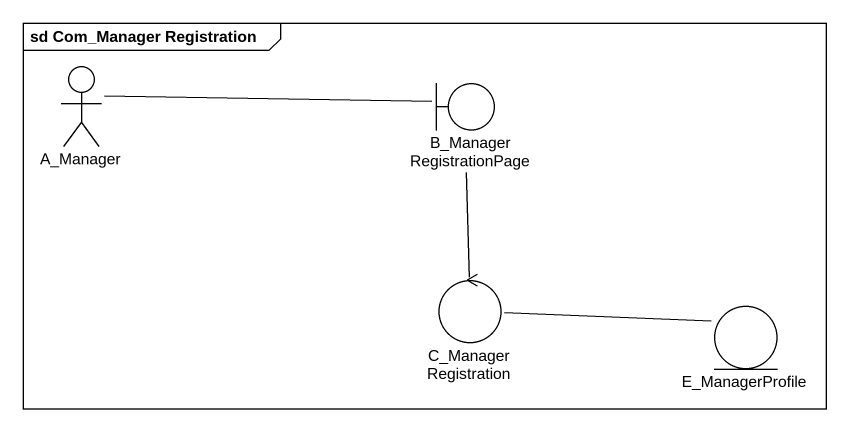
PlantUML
@startuml
mainframe sd Com_Manager Registration
actor A_Manager
boundary B_ManagerRegistrationPage
control "C_Manager Registration" as C_Manager_Registration
entity E_ManagerProfile
A_Manager -right- B_ManagerRegistrationPage
B_ManagerRegistrationPage -- C_Manager_Registration
C_Manager_Registration -right- E_ManagerProfile
@enduml
